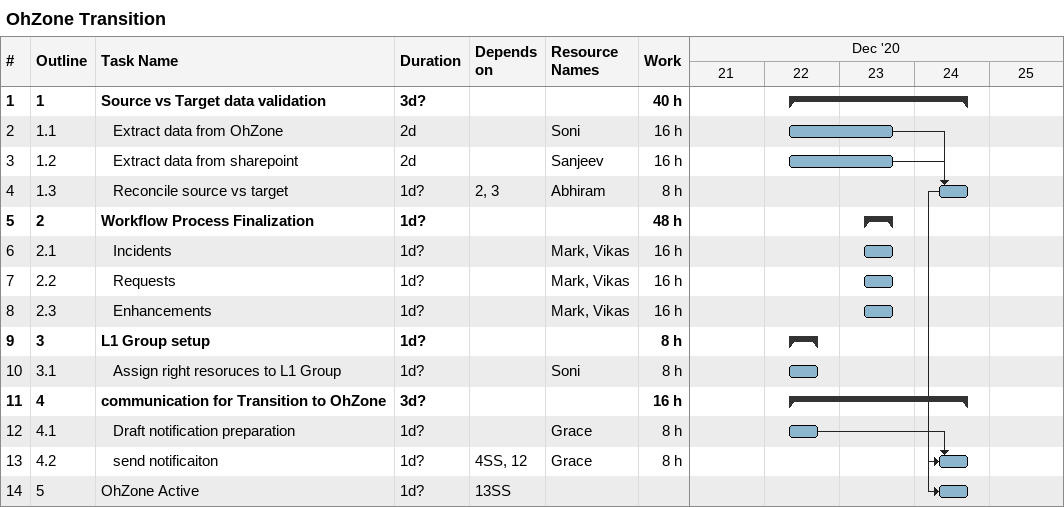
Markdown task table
OhZone Transition

| ID | WBS | Task | Duration | Start | Finish | Predecessors | Resources | Work (h) |
|---|---|---|---|---|---|---|---|---|
| 1 | 1 | **Source vs Target data validation** | 3d? | 2020-12-22 | 2020-12-24 |  |  | 40 |
| 2 | 1.1 | Extract data from OhZone | 2d | 2020-12-22 | 2020-12-23 |  | Soni | 16 |
| 3 | 1.2 | Extract data from sharepoint | 2d | 2020-12-22 | 2020-12-23 |  | Sanjeev | 16 |
| 4 | 1.3 | Reconcile source vs target | 1d? | 2020-12-24 | 2020-12-24 | 2, 3 | Abhiram | 8 |
| 5 | 2 | **Workflow Process Finalization** | 1d? | 2020-12-23 | 2020-12-23 |  |  | 48 |
| 6 | 2.1 | Incidents | 1d? | 2020-12-23 | 2020-12-23 |  | Mark, Vikas | 16 |
| 7 | 2.2 | Requests | 1d? | 2020-12-23 | 2020-12-23 |  | Mark, Vikas | 16 |
| 8 | 2.3 | Enhancements | 1d? | 2020-12-23 | 2020-12-23 |  | Mark, Vikas | 16 |
| 9 | 3 | **L1 Group setup** | 1d? | 2020-12-22 | 2020-12-22 |  |  | 8 |
| 10 | 3.1 | Assign right resoruces to L1 Group | 1d? | 2020-12-22 | 2020-12-22 |  | Soni | 8 |
| 11 | 4 | **communication for Transition to OhZone** | 3d? | 2020-12-22 | 2020-12-24 |  |  | 16 |
| 12 | 4.1 | Draft notification preparation | 1d? | 2020-12-22 | 2020-12-22 |  | Grace | 8 |
| 13 | 4.2 | send notificaiton | 1d? | 2020-12-24 | 2020-12-24 | 4SS, 12 | Grace | 8 |
| 14 | 5 | OhZone Active | 1d? | 2020-12-24 | 2020-12-24 | 13SS |  |  |
